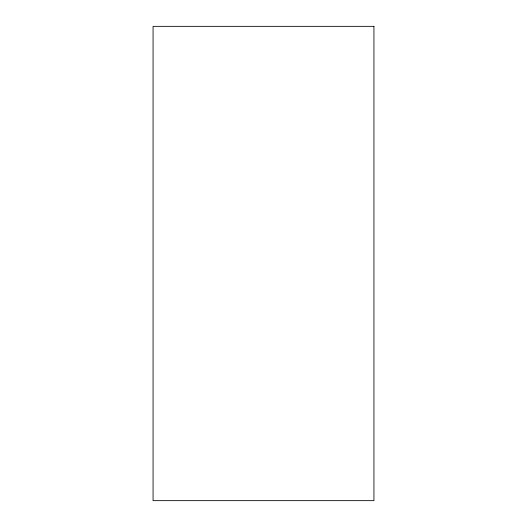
<?xml version="1.0" encoding="UTF-8"?>
<svg xmlns="http://www.w3.org/2000/svg" width="527" height="527" viewBox="0 0 527 527"><rect width="100%" height="100%" fill="white"/><g stroke="black" fill="none" stroke-linecap="round" stroke-linejoin="round"><path stroke-width="0.79" d="M373.933 26.35L153.067 26.35L153.067 500.65L373.933 500.65L373.933 26.35"/></g></svg>
